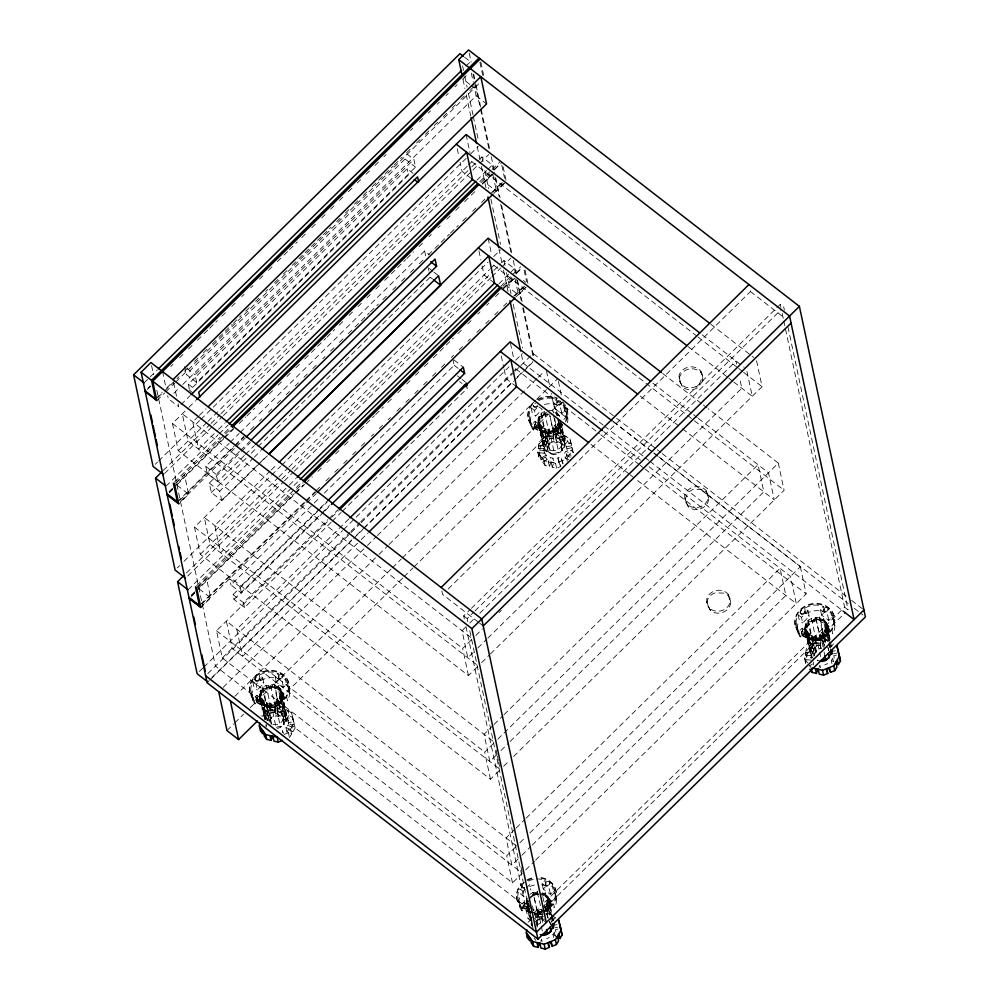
<?xml version="1.0" encoding="UTF-8"?>
<svg xmlns="http://www.w3.org/2000/svg" width="999" height="999" viewBox="0 0 999 999"><rect width="100%" height="100%" fill="white"/><g stroke="black" fill="none" stroke-linecap="round" stroke-linejoin="round"><path stroke-width="0.75" stroke-dasharray="5 3.75" d="M266.646 724.475L266.209 727.11L265.584 724.138M543.606 448.726L538.399 448.339L539.348 452.797L544.555 453.184L544.979 450.549L539.772 450.162L538.836 445.704L544.043 446.091L543.606 448.726L545.392 457.13L540.921 459.79L538.711 456.768L537.687 451.948L539.398 441.358L548.389 433.828L560.464 432.879L569.967 438.948L573.226 452.822M538.711 456.768L539.348 452.797M539.772 450.162L540.422 446.191L539.398 441.358M805.431 662.512L804.67 658.89L806.38 648.301L815.384 640.771L827.459 639.822L827.971 642.232M805.694 663.711L805.818 652.647L811.026 653.046L811.225 658.641M805.244 626.51L810.626 651.798L809.889 651.985L804.794 628.034L805.531 627.847L811.975 657.492L806.755 657.105L807.404 653.134L806.38 648.301M264.248 717.507L259.465 695.004L260.202 691.158L260.839 691.483L263.162 688.086L262.525 687.762L266.109 685.339L266.271 685.976L270.567 684.889L270.392 684.253L274.737 684.677L279.42 709.215L283.154 711.076L283.554 710.489L286.114 713.511L285.377 713.698L286.363 717.407L287.1 717.22L281.718 691.92M260.202 691.158L265.284 715.122L264.56 718.968L265.297 718.781L259.915 693.481M278.184 685.202L286.376 721.066L287.1 717.22M538.261 419.568L543.643 444.855L542.907 445.042L537.812 421.091L538.536 417.245L539.185 417.557L541.508 414.16L540.871 413.848L544.455 411.426M542.907 445.042L543.631 441.196L538.536 417.245M560.551 423.351L560.139 425.562L559.502 425.249L557.167 428.646L557.804 428.958L554.22 431.381L549.925 432.579L545.604 432.055L545.991 431.468L542.27 429.607L541.87 430.194L539.31 427.172L540.047 426.985M560.776 423.738L560.289 426.311L559.652 425.986L557.33 429.383L557.966 429.695L554.383 432.13L554.058 430.744L549.762 431.83L550.099 433.204L545.754 432.792L546.153 432.217L542.42 430.357L542.02 430.931L539.472 427.922L540.197 427.734L538.548 420.904L537.812 421.091M558.179 419.056L564.722 447.14L565.446 443.294L561.413 424.313M532.03 923.351L531.543 925.911L526.448 901.947L527.185 898.101M528.321 900.798L527.684 900.486L526.96 904.332L527.697 904.145M804.794 628.034L805.531 624.188L806.168 624.5L808.491 621.103L807.854 620.791L811.438 618.369L811.6 619.005L815.896 617.919L815.721 617.282L820.067 617.694L824.749 642.232L819.38 616.945M809.889 651.985L810.614 648.139L805.531 624.188M542.694 462.2L547.152 459.54L546.216 455.082L544.443 452.672L539.972 455.332L541.745 457.742L542.694 462.2L545.079 465.459L549.4 466.483L548.451 462.025L550.087 457.554L552.947 458.229L553.896 462.687L552.247 467.157L556.568 468.181L560.776 466.496L557.867 457.842L560.664 456.718L563.249 463.886M549.4 466.483L551.036 462.013L550.087 457.554M552.247 467.157L551.311 462.699L552.947 458.229M540.759 941.333L541.583 939.097L542.207 942.069M819.105 667.407L819.929 665.172L820.554 668.144M289.435 737.599L291.571 733.978L286.938 732.03L285.989 727.572L287.4 725.174L292.045 727.122L292.994 731.568L288.349 729.632L287.4 725.174M286.938 732.03L288.349 729.632M284.203 734.452L288.411 732.766L294.106 723.126L291.621 712.861L282.13 706.793L270.042 707.742L261.051 715.272M291.571 733.978L290.622 729.52L292.045 727.122M292.994 731.568L295.13 727.959L293.256 719.642L288.099 720.853L287.487 718.293L292.632 717.095M568.756 459.565L565.284 458.104L564.335 453.646L565.746 451.248L570.392 453.196L571.016 456.168M565.284 458.104L566.695 455.706L565.746 451.248M537.687 451.948L544.055 460.626L555.531 463.361L566.758 458.841L572.452 449.2M570.392 453.196L568.968 455.594L564.335 453.646M553.596 937.487L552.971 934.515L554.383 932.117L556.705 933.091M831.942 663.561L831.318 660.589L832.729 658.191L835.052 659.165M271.603 724L267.145 703.009L263.411 701.161L263.012 701.735L260.464 698.726L261.189 698.538L260.202 694.817L259.465 695.004M274.737 684.677L274.338 685.252L278.059 687.112L283.154 711.076M267.145 703.009L266.745 703.596L271.091 704.008L270.916 703.371L275.2 702.285L275.374 702.921L278.958 700.499L284.041 724.462L280.469 726.885L280.294 726.248L276.011 727.334L276.174 727.971L270.804 702.672M278.059 687.112L278.459 686.538L281.019 689.547L286.114 713.511M262.874 686.75L268.256 712.05L265.921 715.434L265.284 715.122M284.041 724.462L278.321 700.187L280.644 696.79L281.281 697.102L282.005 693.256L281.281 693.443L286.363 717.407M283.404 724.138L285.739 720.754M549.15 428.758L554.52 454.046L550.187 453.633L545.491 429.095L541.758 427.235L541.358 427.809L538.811 424.8L539.535 424.612L544.979 450.549M557.654 415.397L556.918 415.572L556.406 413.199L552.684 411.338L553.084 410.751L548.738 410.339M545.491 429.095L545.092 429.67L549.438 430.094L549.263 429.458L553.546 428.371L553.721 429.008L557.305 426.585L562.387 450.537L558.816 452.959L558.641 452.322L554.358 453.409L554.52 454.046M556.406 413.199L556.805 412.612L559.365 415.634L559.865 418.007M541.221 412.824L546.603 438.124L544.268 441.521L543.631 441.196M562.387 450.537L556.655 426.261L558.99 422.864L564.722 447.14M538.773 424.737L543.906 448.763L546.453 451.773L541.758 427.235M565.446 443.294L564.71 443.481L563.723 439.772L564.46 439.585L561.9 436.575L561.5 437.15L557.767 435.289L554.445 417.195M561.75 450.224L564.085 446.828M541.982 895.316L542.22 893.993L541.82 894.58L545.554 896.44L545.953 895.853L548.501 898.875L547.777 899.05L548.926 903.508L549.65 903.321L548.926 907.167L548.289 906.855L545.966 910.251L546.603 910.564L543.019 912.986M549.525 915.096L545.442 893.481L548.001 896.49L551.848 914.609M534.79 915.509L534.79 913.074M547.602 917.944L545.304 907.129L547.627 903.733L548.264 904.045L548.988 900.199L548.264 900.386L551.173 914.122M815.983 652.547L812.474 636.038L808.74 634.178L808.341 634.752L805.793 631.743L806.518 631.555M820.067 617.694L819.667 618.281L823.388 620.142L827.871 641.171M812.474 636.038L812.075 636.613L816.42 637.037L816.245 636.4L820.529 635.314L820.703 635.951L824.287 633.528L826.273 642.881M823.388 620.142L823.788 619.555L826.348 622.577L830.194 640.696M808.203 619.767L813.586 645.067L811.25 648.463L810.614 648.139M825.636 642.569L823.651 633.204L825.973 629.807L826.61 630.132L827.334 626.286L826.61 626.473L829.52 640.209M817.569 659.989L817.17 660.576L821.503 660.988M702.734 381.106L697.402 387.887A12.013 10.44 -12 0 1 682.916 387.337L679.158 380.207L679.058 375.524A12.013 10.44 -12 0 1 691.882 366.845A12.013 10.44 -12 0 1 702.634 376.423L702.734 381.106A12.013 10.44 -12 0 0 692.295 368.781A12.013 10.44 -12 0 0 679.158 380.207L682.916 387.337M289.086 715.421L285.839 719.218L283.466 717.707L282.517 713.249L285.776 709.452L288.137 710.963L289.086 715.421L292.657 717.694L293.581 721.553L288.436 722.752L289.048 725.311L294.205 724.1L295.13 727.959M285.839 719.218L284.89 714.76L288.137 710.963M283.466 717.707L286.713 713.91L285.776 709.452M562.162 445.616L560.864 439.323L564.123 435.527L566.483 437.038L567.432 441.496L571.003 443.781M567.432 441.496L564.185 445.292L563.236 440.834L566.483 437.038M564.123 435.527L565.059 439.985L561.813 443.781L564.185 445.292M551.873 921.702L555.119 917.906L552.759 916.395M831.031 646.828L833.466 643.98M262.7 677.709L263.873 683.279L257.355 689.947L256.169 684.377L262.7 677.709L259.353 675.224A18.894 16.409 -12 0 1 278.109 673.438L279.295 679.02L276.273 682.105L283.491 687.462L286.513 684.377L285.327 678.808L282.305 681.892L283.491 687.462M538.873 406.88L542.22 409.365L535.701 416.034L534.515 410.452L537.774 407.13M256.805 695.229L257.992 700.799L254.97 703.895L253.783 698.313L256.805 695.229L264.023 700.586L265.21 706.156L262.175 709.253L261.001 703.683L264.023 700.586M276.273 682.105L275.087 676.535L278.109 673.438M535.152 421.303L536.338 426.885L533.304 429.97L532.13 424.4L535.152 421.303L542.37 426.673L543.556 432.242L540.521 435.327L539.348 429.757L542.37 426.673M554.62 408.191L553.434 402.609L556.455 399.525L557.642 405.094L554.62 408.191L561.838 413.549L564.86 410.452L563.673 404.882L560.651 407.979L561.838 413.549M262.175 709.253A18.894 16.409 -12 0 0 280.944 707.467L277.597 704.982L276.411 699.412L282.942 692.744L286.288 695.229L287.462 700.799L284.116 698.313L282.942 692.744M277.597 704.982L284.116 698.313M540.521 435.327A18.894 16.409 -12 0 0 559.29 433.554L555.943 431.068L554.757 425.487L558.016 422.165M555.943 431.068L562.462 424.4M523.151 891.32L519.805 888.835L520.991 894.405L524.338 896.89L523.151 891.32L525.337 889.098M526.423 887.986L529.682 884.652L530.856 890.221M808.029 610.739L809.202 616.308L802.684 622.976L801.498 617.394L808.029 610.739L804.682 608.254A18.894 16.409 -12 0 1 823.438 606.468L824.625 612.037L821.603 615.134L828.82 620.491L831.842 617.394L830.656 611.825L827.634 614.922L828.82 620.491M523.788 902.172L524.975 907.741L521.953 910.838L520.766 905.269L523.788 902.172L531.006 907.529M543.256 889.048L542.07 883.478L545.092 880.394L546.278 885.963L543.256 889.048L550.474 894.405L553.496 891.32L552.31 885.751L549.288 888.835L550.474 894.405M802.135 628.259L803.321 633.828L800.299 636.912L799.113 631.343L802.135 628.259L809.352 633.616L810.539 639.185L807.504 642.27L806.33 636.7L809.352 633.616M821.603 615.134L820.416 609.552L823.438 606.468M532.592 917.207A18.894 16.409 -12 0 1 529.17 916.195L532.192 913.111L524.975 907.741M549.925 899.687L551.098 905.256L554.445 907.741L553.271 902.172L549.925 899.687L543.394 906.355L546.74 908.84L547.927 914.41L544.58 911.925M545.666 910.813L551.098 905.256M807.504 642.27A18.894 16.409 -12 0 0 826.273 640.496L822.926 638.011L821.74 632.429L828.271 625.774L831.618 628.259L832.791 633.828L829.445 631.343L828.271 625.774M822.926 638.011L829.445 631.343M144.043 382.929L157.367 369.817M465.971 66.109L470.417 61.738L464.61 57.243M147.84 388.149L150.062 385.951M147.415 389.473L150.774 386.151M170.767 366.496L172.977 364.31M179.645 357.754L182.967 354.47M188.524 349.013L192.957 344.643M197.402 340.272L202.947 334.815M204.058 333.716L208.504 329.345M209.615 328.259L217.382 320.617M221.828 316.246L226.261 311.875M231.818 306.406L235.14 303.134M241.808 296.578L244.031 294.393M250.687 287.837L252.909 285.652M259.565 279.096L262.899 275.824M268.444 270.367L272.889 265.996M277.322 261.626L282.879 256.156M283.991 255.07L288.424 250.699M289.535 249.6L297.302 241.958M301.748 237.587L307.292 232.13M311.738 227.76L316.183 223.389M321.728 217.919L325.062 214.648M330.607 209.191L333.941 205.906M339.485 200.449L342.819 197.165M348.364 191.708L352.809 187.337M357.255 182.967L360.577 179.695M366.133 174.226L369.455 170.954M375.012 165.484L378.346 162.213M383.891 156.756L386.113 154.57M410.527 130.532L412.749 128.347M419.418 121.791L422.739 118.519M428.296 113.049L430.519 110.864M437.175 104.321L439.398 102.135M446.053 95.579L448.276 93.394M454.932 86.838L457.155 84.653M466.146 75.799L462.874 79.021L469.842 84.428M155.519 398.963L162.175 392.42M166.621 388.049L172.165 382.58M157.892 397.527L163.449 392.07M164.56 390.971L178.983 376.773M184.54 371.316L187.874 368.032M194.53 361.476L197.864 358.204M203.409 352.747L207.854 348.376M212.287 344.006L217.844 338.536M218.956 337.45L232.268 324.338M233.379 323.251L241.146 315.597M245.592 311.226L250.037 306.855M255.582 301.398L258.916 298.127M265.572 291.571L267.794 289.385M274.45 282.829L277.784 279.545M283.329 274.088L287.774 269.718M292.207 265.347L297.764 259.89M298.876 258.791L322.19 235.851M323.289 234.765L331.069 227.11M336.613 221.653L339.947 218.381M345.492 212.912L348.826 209.64M354.383 204.171L357.704 200.899M363.261 195.442L367.694 191.071M372.14 186.701L377.684 181.231M378.796 180.145L393.231 165.946M394.343 164.847L402.11 157.205M406.543 152.835L410.989 148.464M416.546 143.007L419.867 139.723M425.424 134.266L428.746 130.981M434.303 125.524L437.624 122.24M443.181 116.783L447.627 112.412M452.06 108.042L455.394 104.77M460.939 99.301L464.273 96.029M469.817 90.559L473.151 87.288M156.843 400.611L164.61 392.969M165.722 391.87L174.6 383.141M175.712 382.043L479.932 82.655M406.905 153.971L413.873 159.365L415.522 167.133L196.666 382.505L186.214 374.4L405.07 159.028L404.52 156.443M173.863 393.244L178.309 388.873M182.755 384.49L476.136 95.792L473.563 83.716M196.666 382.505L195.017 374.737L413.873 159.365M189.348 389.135L188.287 384.165L407.142 168.781L412.949 173.289M180.981 404.62L189.872 395.879M468.444 675.599L462.662 648.426L472.49 638.761L182.293 413.823L188.062 440.996L478.259 665.933L468.444 675.599L178.234 450.661L172.465 423.489L187.837 408.366M188.936 407.267L195.592 400.724M198.277 416.458L192.732 421.915L198.514 449.088L217.37 430.532M199.388 415.372L206.044 408.816M155.282 464.26L157.505 462.075M158.616 460.976L199.688 420.554M200.799 419.468L466.121 158.366M470.566 153.996L478.334 146.353M178.234 450.661L206.918 422.44M208.029 421.341L467.495 165.996M468.593 164.922L471.865 161.701L471.228 158.679M163.312 470.442L209.94 424.55M211.051 423.464L219.93 414.722M221.041 413.623L470.816 167.82M471.928 166.733L478.583 160.177M479.695 159.091L481.918 156.905L492.37 164.997L493.331 169.518M164.623 473.451L212.375 426.461M213.486 425.362L222.365 416.62M223.476 415.534L478.771 164.298M479.882 163.199L488.773 154.445M218.481 429.445L225.125 422.889M165.996 486.188L218.169 434.84M219.28 433.741L228.159 425M476.823 180.295L486.813 170.454M487.924 169.368L492.37 164.997M174.525 482.08L220.042 437.287M224.475 432.917L230.032 427.46M479.795 181.668L499.775 162M175.687 482.979L231.194 428.359M480.956 182.567L489.835 173.826M494.268 169.455L499.825 163.998M175.749 483.391L184.478 474.787L188.611 494.205L180.969 501.723M494.48 169.718L502.122 162.2M169.143 491.57L172.465 488.299M173.576 487.2L233.529 428.209M482.192 183.491L492.182 173.664M169.318 492.295L172.64 489.023M177.085 484.652L223.701 438.773M224.812 437.674L233.704 428.933M239.248 423.476L245.904 416.92M247.015 415.834L254.795 408.179M259.228 403.808L263.674 399.45M269.218 393.981L272.552 390.709M278.097 385.239L281.431 381.968M286.975 376.498L290.309 373.226M295.866 367.769L300.299 363.399M304.745 359.028L310.289 353.559M311.401 352.472L325.836 338.274M326.948 337.175L334.715 329.533M339.148 325.162L343.594 320.791M349.138 315.334L352.472 312.05M358.029 306.593L361.351 303.309M366.908 297.852L370.229 294.568M375.786 289.111L380.219 284.74M384.665 280.369L390.209 274.912M391.321 273.813L405.756 259.615M406.868 258.529L413.524 251.973M419.081 246.503L422.402 243.232M429.071 236.676L431.293 234.49M437.949 227.934L440.172 225.749M446.828 219.193L450.162 215.921M455.706 210.464L460.152 206.094M464.585 201.723L470.142 196.254M471.253 195.167L475.686 190.797M482.355 184.241L492.345 174.413M169.355 492.719L172.64 489.498M494.642 172.615L484.815 182.28L496.428 191.284L506.256 181.606L502.997 166.296M244.405 455.419L217.745 481.655L207.293 473.551L205.757 466.333L229.083 443.381M230.195 442.282L239.086 433.541M240.197 432.442L424.612 250.961L429.258 254.558M177.385 501.835L233.991 446.116M235.102 445.03L243.981 436.288M250.649 429.732L253.971 426.461M259.528 420.991L261.75 418.806M268.406 412.262L271.74 408.978M277.285 403.521L280.619 400.237M286.164 394.78L289.498 391.508M295.055 386.039L298.376 382.767M303.933 377.297L307.255 374.026M312.812 368.556L316.134 365.284M322.802 358.728L325.025 356.543M330.569 351.086L333.903 347.802M339.448 342.345L343.893 337.974M348.326 333.604L353.883 328.147M354.995 327.048L369.418 312.849M370.529 311.75L378.309 304.108M382.742 299.737L387.187 295.367M392.732 289.91L396.066 286.626M401.61 281.169L404.945 277.897M410.489 272.427L413.823 269.156M419.38 263.686L423.813 259.315M428.259 254.957L433.803 249.488M434.915 248.401L449.35 234.191M450.462 233.104L458.229 225.462M462.662 221.091L467.107 216.721M472.652 211.251L475.986 207.979M481.543 202.51L484.865 199.238M491.533 192.682L501.523 182.854M179.758 500.399L234.153 446.865M235.065 446.228L244.143 437.038M492.794 192.332L502.784 182.505M180.919 501.298L235.314 447.764M236.426 446.678L245.304 437.937M493.956 193.244L503.946 183.404M217.745 481.655L216.209 474.438L239.535 451.473M240.647 450.374L249.538 441.633M267.32 455.819L221.778 500.649L211.326 492.544L209.315 483.054L240.422 452.435M241.533 451.348L250.412 442.594M245.517 454.32L254.395 445.579M211.326 492.544L246.878 457.567M251.323 453.184L256.88 447.727M257.992 446.628L430.182 277.173L429.033 271.74M221.778 500.649L219.755 491.146L253.084 458.354M254.196 457.255L260.864 450.699M499.2 770.654L490.472 779.245L200.262 554.308L194.493 527.135L259.777 462.887M260.889 461.788L266.433 456.331M270.23 470.979L214.76 525.561L220.542 552.734L288.199 486.151M271.328 469.892L276.885 464.435M177.322 567.894L179.533 565.709M183.978 561.338L270.567 476.136M271.678 475.037L280.557 466.296M281.668 465.209L488.149 262.013M493.706 256.543L500.362 249.987M200.262 554.308L277.759 478.046M278.858 476.96L287.737 468.219M288.848 467.132L489.535 269.643M490.621 268.569L493.893 265.347L493.256 262.325M186.451 572.989L280.819 480.132M281.918 479.033L290.809 470.292M291.92 469.205L492.844 271.466M493.956 270.379L500.611 263.823M501.723 262.725L503.946 260.539L514.398 268.644L515.359 273.164M187.762 575.998L283.266 482.017M284.378 480.919L293.256 472.177M294.368 471.091L490.796 277.784M491.908 276.698L500.799 267.932M501.91 266.845L510.801 258.092M289.31 485.052L295.966 478.509M188.024 589.822L299.026 480.581M498.851 283.928L514.398 268.644M196.553 585.726L302.01 481.943M500.711 286.401L520.691 266.745M197.715 586.625L292.07 493.768M296.516 489.398L303.172 482.842M502.984 286.214L511.863 277.472M516.308 273.102L521.853 267.645M196.691 588.099L206.518 578.433L210.639 597.839L201.91 606.443M516.52 273.364L521.977 267.994M191.171 595.217L194.493 591.932M198.938 587.562L294.405 493.618M295.517 492.519L303.284 484.877M503.109 288.224L514.21 277.31M191.346 595.941L194.68 592.669M195.779 591.57L294.58 494.343M295.692 493.256L304.57 484.515M305.682 483.429L312.337 476.873M317.894 471.403L321.216 468.131M326.773 462.662L330.107 459.39M335.652 453.933L338.986 450.649M344.53 445.192L348.976 440.821M353.409 436.451L358.966 430.994M360.077 429.895L374.5 415.696M375.612 414.597L383.379 406.955M387.824 402.585L392.27 398.214M397.814 392.757L401.148 389.473M406.693 384.016L410.027 380.731M415.572 375.274L418.906 372.003M424.45 366.533L428.896 362.162M433.341 357.792L438.886 352.335M439.997 351.236L453.321 338.137M457.754 333.766L462.2 329.395M467.744 323.926L471.078 320.654M477.734 314.098L479.957 311.913M486.613 305.357L488.836 303.172M495.504 296.628L498.826 293.344M503.271 288.973L514.373 278.047M191.396 596.366L194.668 593.144M514.485 278.409L506.843 285.926L518.456 294.917L526.098 287.4M200.524 604.383L304.87 501.698M305.981 500.611L314.86 491.87M315.971 490.771L320.404 486.401M325.961 480.944L329.295 477.659M334.84 472.202L338.174 468.931M343.718 463.461L347.053 460.189M352.597 454.72L355.931 451.448M361.476 445.991L364.81 442.707M371.466 436.151L373.688 433.966M379.245 428.509L382.567 425.224M388.124 419.767L390.347 417.582M397.003 411.026L400.337 407.754M405.881 402.285L409.215 399.013M414.76 393.556L418.094 390.272M423.638 384.815L426.973 381.531M432.53 376.074L435.851 372.789M441.408 367.332L444.73 364.061M451.398 357.505L453.621 355.319M459.165 349.85L462.5 346.578M468.044 341.121L470.267 338.936M476.923 332.38L480.257 329.096M485.801 323.639L489.135 320.354M494.692 314.897L498.014 311.626M503.571 306.156L506.893 302.884M513.561 296.328L523.551 286.501M201.786 604.033L305.032 502.447M306.131 501.348L316.121 491.52M514.822 295.979L524.812 286.151M200.737 607.117L316.283 493.543M515.984 296.878L525.973 287.05M323.601 512.175L241.421 593.056L230.969 584.952L313.149 504.083M314.26 502.984L319.817 497.527M324.263 493.156L454.195 365.284L452.884 359.116M241.421 593.056L240.11 586.888L318.956 509.29M320.067 508.191L326.735 501.635M331.131 522.315L244.505 607.567L234.053 599.462L233.029 594.63L317.432 511.563M318.544 510.477L327.422 501.735M234.053 599.462L320.679 514.223M321.79 513.124L329.558 505.469M324.712 511.088L330.269 505.619M244.505 607.567L243.469 602.722L327.872 519.667M328.983 518.568L337.874 509.827M516.545 846.041L226.348 621.103L232.118 648.276L522.315 873.213L512.499 882.879L222.302 657.941L216.521 630.769L330.619 518.493M331.718 517.407L338.374 510.851M332.242 521.228L341.121 512.475M342.232 511.388L467.719 387.887M348.826 518.956L236.788 629.208L242.57 656.38L360.152 540.671M199.35 671.54L202.672 668.256M203.784 667.17L342.557 530.606M343.668 529.52L509.065 366.745M515.734 360.189L522.39 353.634M222.302 657.941L349.7 532.567M350.811 531.48L359.677 522.739M360.789 521.653L511.563 373.289M512.649 372.215L515.921 368.981L515.284 365.971M207.804 673.613L349.937 533.753M351.049 532.654L359.927 523.913M361.039 522.827L514.223 372.078M515.334 370.979L519.767 366.608M520.879 365.522L533.091 353.496L615.496 417.37M212.013 677.447L351.848 539.847M356.268 535.501L362.887 528.971M363.998 527.884L512.824 381.431M517.27 377.048L521.715 372.677M526.161 368.294L532.842 361.725M207.105 682.742L209.328 680.556M210.439 679.47L352.522 539.647M353.634 538.548L362.525 529.807M363.624 528.721L513.486 381.243M514.597 380.157L522.365 372.502M523.476 371.416L532.355 362.674M361.251 539.572L367.907 533.029M223.164 687.374L366.358 546.453M367.47 545.367L376.348 536.625M377.46 535.526L537.3 378.221M538.411 377.135L543.968 371.665M234.765 696.378L377.959 555.456M379.071 554.358L387.949 545.616M389.061 544.53L535.589 400.337M536.7 399.238L557.792 378.484M226.973 730.556L233.629 724.013M234.74 722.914L243.619 714.173M250.287 707.617L391.258 568.881M392.37 567.794L401.248 559.053M402.36 557.966L547.777 414.86M552.21 410.489L554.433 408.304L551.261 393.369M261.888 716.62L402.872 577.884M403.971 576.785L412.862 568.056M413.961 566.957L559.378 423.851M563.823 419.48L566.046 417.295L562.874 402.372M448.164 588.998L750.436 291.546L749.837 288.748M464.348 618.943L463.698 615.908L470.317 609.402M471.416 608.316L775.811 308.766M776.922 307.667L780.256 304.383L783.74 307.08L784.39 310.127M467.832 621.64L467.182 618.606L473.851 612.05M474.962 610.951L781.518 309.265M465.372 627.384L462.038 630.656L467.819 657.829L476.685 649.1M469.805 623.026L475.349 617.569M479.782 613.199L736.013 361.039L736.663 364.061M475.811 635.489L482.467 628.933M499.113 612.562L501.323 610.377M477.797 648.014L486.675 639.273M487.774 638.186L741.795 388.211L739.547 377.647M481.593 662.662L489.348 655.019M490.459 653.92L762.062 386.638L756.293 359.465M492.944 725.574L484.065 734.302L489.847 761.475L496.503 754.932M494.055 724.475L502.922 715.746M504.033 714.66L758.054 464.685L763.823 491.858L509.815 741.832M490.472 779.245L484.69 752.072L494.517 742.407L204.32 517.47L210.09 544.63L500.287 769.58M497.839 739.123L778.321 463.111L708.229 408.778M500.936 750.561L508.703 742.919M503.621 766.295L509.165 760.838M513.598 756.48L784.09 490.284L778.321 463.111M514.972 829.207L506.093 837.949L511.875 865.122L520.754 856.38M516.083 828.121L524.95 819.392M526.061 818.293L780.082 568.319L785.851 595.491L531.843 845.466M512.499 882.879L506.718 855.706L515.459 847.115M519.867 842.769L525.424 837.312M529.857 832.941L800.349 566.758L658.94 457.142M521.853 855.294L530.731 846.565M525.649 869.942L534.527 861.213M535.626 860.114L806.131 593.93L800.349 566.758M531.543 921.378L528.059 918.68L530.282 916.495M534.727 912.124L540.284 906.655M544.717 902.284L844.617 607.155L785.102 327.21M535.988 917.007L543.756 909.352M544.867 908.266L845.878 612.05M542.857 438.898L545.092 437.025L548.601 440.284L549.55 444.742L547.315 446.615L543.806 443.356L542.857 438.898L546.366 442.157L547.315 446.615M540.422 446.191L543.806 443.356M549.55 444.742L546.041 441.483L549.425 438.661L556.181 438.211L557.13 442.669L554.12 442.907L553.009 433.841L556.018 433.603L557.13 442.669M546.366 442.157L548.601 440.284M264.51 712.824L266.745 710.951L270.254 714.21L271.204 718.668L268.968 720.541L265.459 717.282L264.51 712.824L268.019 716.083L268.968 720.541M271.204 718.668L267.695 715.409L271.079 712.574L277.834 712.137L278.783 716.583L275.774 716.82L274.663 707.754L277.672 707.529L278.783 716.583M268.019 716.083L270.254 714.21M809.839 645.841L812.075 643.968L815.584 647.227L816.533 651.685L814.297 653.558L810.788 650.299L809.839 645.841L813.348 649.113L814.297 653.558M807.404 653.134L810.788 650.299M816.533 651.685L813.024 648.426L816.408 645.604L823.164 645.154L823.001 640.546L819.992 640.784L821.103 649.85L819.992 640.784M813.348 649.113L815.584 647.227M528.034 922.227L531.406 919.392M534.677 922.352L538.061 919.517L544.817 919.08M545.117 414.548L541.533 416.97L542.17 417.282L539.847 420.679L539.21 420.367L538.486 424.2L539.21 424.026M540.871 413.848L545.966 437.812L549.55 435.377L549.712 436.014L553.995 434.927L549.962 415.946M275.874 705.306L279.458 702.871L278.821 702.559L281.156 699.163L281.793 699.487L282.517 695.641L281.78 695.828M262.525 687.762L267.62 711.725L271.204 709.302L271.366 709.939L275.649 708.853L270.392 684.253M821.203 638.324L824.787 635.901L824.15 635.589L826.485 632.192L827.122 632.504L827.846 628.658L827.11 628.846L825.611 622.752L826.348 622.577M807.854 620.791L812.949 644.755L816.533 642.332L816.695 642.956L820.978 641.87L815.896 617.919M529.994 894.38L533.091 892.282L538.349 916.882L542.644 915.796L538.436 896.178M530.494 896.765L533.591 894.667L533.928 896.041L538.211 894.954L537.375 891.195M530.169 897.826L533.753 895.404M545.354 907.829L545.941 907.442L548.239 918.256M545.866 910.214L548.139 906.105L548.776 906.43L549.5 902.584L548.763 902.771M534.602 918.668L538.186 916.245L533.091 892.282M541.745 457.742L546.216 455.082M809.028 666.071L812.374 664.073M560.776 466.496L558.816 462.3L562.624 460.914M824.849 664.785L827.647 663.661M546.503 938.71L549.3 937.586M545.129 414.435L547.989 413.711M549.575 414.098L545.292 415.172L544.954 413.798L541.383 416.221L542.02 416.546L539.685 419.93L539.048 419.617L538.324 423.464L539.06 423.276M559.365 415.634L558.628 415.809L558.341 414.473M543.906 448.763L544.63 448.576L543.643 444.855M271.066 687.275L266.783 688.361L266.608 687.724L263.037 690.147L263.674 690.459L261.338 693.855L260.702 693.543L259.977 697.389L260.714 697.202L261.863 701.66L261.126 701.835L263.674 704.857L264.073 704.27L267.807 706.131L267.407 706.718L271.753 707.13L271.578 706.493L275.861 705.406M281.019 689.547L280.282 689.735L281.281 693.443M260.864 697.939L260.14 698.126L260.864 694.28L261.501 694.605L263.823 691.208L263.187 690.883L266.77 688.461L266.945 689.098L271.228 688.011L270.904 686.638L275.237 687.05L274.837 687.637L278.571 689.485L278.971 688.91L281.518 691.92L280.794 692.107L281.943 696.565L282.667 696.378L281.943 700.224L281.306 699.912L278.983 703.308L279.62 703.621L276.036 706.043L275.712 704.67L271.428 705.756L271.591 706.393L267.257 705.968L267.645 705.394L263.923 703.533L263.524 704.108L260.964 701.098L261.701 700.911M280.944 692.856L281.681 692.669L279.121 689.66L278.733 690.234L275 688.373L275.399 687.799L271.054 687.374M816.395 620.292L812.112 621.378L808.516 623.913L809.153 624.225L806.83 627.622L806.193 627.31L805.469 631.156L806.193 630.968M826.123 625.137L826.847 624.949L824.3 621.94L823.9 622.514L820.167 620.654L820.566 620.079L816.233 619.655L816.558 621.041L812.274 622.127L811.937 620.741L808.366 623.164L809.003 623.488L806.668 626.885L806.031 626.56L805.306 630.406L806.043 630.219L807.192 634.677L806.455 634.865L809.003 637.874L809.402 637.3L813.136 639.16L812.736 639.735L817.082 640.159L816.757 638.773L821.041 637.687L821.365 639.073L824.949 636.638L824.312 636.326L826.635 632.929L827.272 633.254L827.996 629.407L827.272 629.595L826.273 625.874L827.01 625.686L824.45 622.677L824.063 623.251L820.329 621.403L820.728 620.816L816.383 620.404M807.03 633.94L806.293 634.115L808.853 637.137L809.252 636.55L812.986 638.411L812.587 638.998L816.92 639.41M816.907 639.522L821.19 638.436M830.506 642.145L831.443 646.528L830.706 646.715L829.782 642.332M805.756 631.68L810.888 655.706L811.613 655.519L810.626 651.798M533.254 892.919L537.549 891.832M533.766 895.304L538.049 894.217M526.448 901.947L527.185 901.76L528.683 907.854L527.947 908.041L529.42 909.777M548.001 896.49L547.265 896.677L548.264 900.386M547.927 899.799L548.663 899.612L546.103 896.602L545.716 897.177L543.219 895.941M528.171 905.481L527.447 905.668L529.657 908.266M542.182 909.227L537.899 910.314L538.074 910.951L535.177 910.676M540.422 912.187L538.411 912.699L538.736 914.073L534.39 913.66M538.561 913.436L541.421 912.711M552.16 916.071L553.096 920.454L552.36 920.641L551.436 916.258M573.164 452.747L572.552 450.174L567.395 451.386L565.834 444.38L570.978 443.169M571.603 445.729L566.445 446.928L565.834 444.38M571.928 447.627L566.783 448.838L567.395 451.386M832.816 651.323L835.389 650.724M833.428 653.87L837.299 652.971M836.338 655.182L833.765 655.781L834.377 658.329L833.753 655.356M554.47 925.249L557.042 924.637M555.082 927.796L557.667 927.197M557.991 929.095L555.419 929.694L556.031 932.254L555.407 929.282M541.096 913.561L537.974 914.023A12.088 10.502 -12 0 1 534.865 913.76M556.955 438.062L561.5 437.699L565.059 439.985M823.001 640.546L824.287 644.979M278.621 711.975L283.154 711.625L286.713 713.91M543.069 914.21L537.037 914.684L538.061 919.517M544.58 914.097L549.113 913.735M805.381 655.282L810.601 655.669M806.33 659.74L811.538 660.127M549.8 415.309L553.833 434.303L558.166 434.715M815.721 617.282L820.816 641.246L825.149 641.658M279.82 708.641L275.487 708.216L275.649 708.853M534.24 912.911L538.573 913.336M551.036 462.013L553.896 462.687M548.451 462.025L551.311 462.699M566.695 455.706L570.179 457.167M831.318 660.589L833.641 661.563M285.989 727.572L290.622 729.52M552.971 934.515L555.294 935.489M556.655 426.261L557.305 426.585M545.966 437.812L546.603 438.124M546.853 451.198L550.586 453.047M823.651 633.204L824.287 633.528M812.949 644.755L813.586 645.067M278.321 700.187L278.958 700.499M267.62 711.725L268.256 712.05M542.557 892.819L545.042 894.055M545.304 907.129L545.941 907.442M528.483 901.548L527.847 901.223L527.122 905.069L527.847 904.882L528.846 908.603L528.109 908.778L529.807 910.788M530.394 908.103L534.128 909.952L533.728 910.539L533.441 909.202M560.864 439.323L563.236 440.834M829.669 645.404L832.042 646.927M282.517 713.249L284.89 714.76M551.485 915.259L556.231 918.293M553.434 402.609L560.651 407.979M820.416 609.552L827.634 614.922M532.13 424.4A18.894 16.409 -12 0 1 531.168 407.967L534.515 410.452M554.757 425.487L558.104 427.972L559.29 433.554M804.682 608.254L805.856 613.823L809.202 616.308M531.168 407.967L532.355 413.549L535.701 416.034M799.113 631.343A18.894 16.409 -12 0 1 798.151 614.909L801.498 617.394M821.74 632.429L825.087 634.914L826.273 640.496M798.151 614.909L799.337 620.491L802.684 622.976M536.338 426.885L543.556 432.242M803.321 633.828L810.539 639.185M275.087 676.535L282.305 681.892M542.07 883.478L549.288 888.835M259.353 675.224L260.527 680.794L263.873 683.279M253.783 698.313A18.894 16.409 -12 0 1 252.822 681.892L256.169 684.377M276.411 699.412L279.757 701.897L280.944 707.467M252.822 681.892L254.008 687.462L257.355 689.947M257.992 700.799L265.21 706.156M750.436 291.546L784.902 318.269M470.991 85.327L474.475 88.024M476.136 95.792L486.575 103.884M710.789 324.2L753.833 357.567M702.197 334.827L744.143 367.332M471.865 161.701L696.89 336.126M698.126 337.075L737.474 367.582M738.698 368.531L742.394 371.391M743.618 372.34L762.062 386.638M471.328 178.571L462.038 171.366L460.114 162.313M688.299 346.74L727.647 377.247M728.883 378.196L732.567 381.056M733.79 382.018L752.247 396.303L746.465 369.131M405.07 159.028L415.522 167.133M662.737 373.514L702.085 404.021M703.308 404.97L707.005 407.829M523.401 280.519L525.724 282.317M652.909 383.179L692.257 413.686M693.481 414.635L697.177 417.495M698.401 418.456L768.493 472.777L774.275 499.95L680.819 427.51M493.893 265.347L784.09 490.284M494.517 283.104L484.065 275.012L482.142 265.959M640.234 396.054L679.582 426.561M429.333 268.569L432.804 271.278M433.966 272.178L438.611 275.774M616.72 418.319L656.081 448.826M657.305 449.787L661.001 452.647M662.225 453.596L846.702 596.59M851.623 600.399L863.923 609.927M430.182 277.173L432.505 278.971M613.286 421.503L652.647 451.998M653.87 452.959L657.567 455.819M658.791 456.768L848.188 603.571M854.332 608.341L862.949 615.009M613.436 421.878L652.784 452.372M654.02 453.334L657.704 456.193M844.617 607.155L848.089 609.865L787.624 325.337M603.209 425.137L523.264 363.174L521.328 354.021M604.432 426.086L643.793 456.593M645.017 457.542L648.713 460.402M649.937 461.351L841.795 610.064M603.621 431.543L640.509 460.139M649.113 466.808L790.521 576.423L796.303 603.596L635.214 478.733M515.921 368.981L599.537 433.803M600.774 434.752L638.885 464.298M640.122 465.247L643.806 468.106M645.042 469.068L806.131 593.93M554.433 408.304L566.046 417.295M516.545 386.75L506.106 378.658L504.17 369.593M590.946 444.418L629.07 473.963M630.294 474.925L633.99 477.784M454.046 360.015L463.324 367.207M454.195 365.284L458.841 368.881M457.405 375.849L460.889 378.559M462.05 379.458L465.534 382.155M459.602 381.593L461.925 383.391M186.888 368.444L195.017 374.737M188.287 384.165L194.093 388.661M193.094 393.069L189.61 390.372L408.466 175L407.142 168.781M478.321 622.14L442.607 594.467L441.72 590.272M479.545 623.101L483.241 625.961M463.698 615.908L467.182 618.606M172.465 423.489L462.662 648.426M205.757 466.333L216.209 474.438M209.315 483.054L219.755 491.146M176.998 485.202L188.611 494.205M194.493 527.135L484.69 752.072M240.11 586.888L229.658 578.783L230.969 584.952M233.029 594.63L243.469 602.722M199.026 588.848L210.639 597.839M216.521 630.769L506.718 855.706M529.058 909.177L215.447 666.096L156.119 386.95M533.978 912.986L545.042 921.565M535.489 919.517L537.237 921.153L538.186 925.611M828.883 643.518L831.443 646.528M810.888 655.706L813.436 658.716M550.536 917.432L553.096 920.454M804.67 658.89L808.303 663.848M809.215 665.097L811.038 667.582M545.392 457.13L547.152 459.54M534.028 937.986L535.801 940.396M688.573 507.092L684.814 499.962L688.061 492.295L693.318 489.173L702.422 489.51A12.013 10.44 -12 0 1 706.468 504.682A12.013 10.44 -12 0 1 688.573 507.092L684.814 499.962L684.715 495.279A12.013 10.44 -12 0 1 694.43 486.838A12.013 10.44 -12 0 1 706.505 491.058L708.703 498.114M710.601 610.739L706.842 603.608A12.013 10.44 -12 0 1 715.346 592.807L724.45 593.156A12.013 10.44 -12 0 1 728.496 608.316A12.013 10.44 -12 0 1 710.601 610.739L706.842 603.608L706.743 598.925A12.013 10.44 -12 0 1 716.458 590.484A12.013 10.44 -12 0 1 728.546 594.705L730.731 601.76M562.912 463.973L560.664 456.718M283.616 733.428L282.317 730.644L282.942 733.616M700.848 371.303L702.634 376.423L699.4 384.091A12.013 10.44 -12 0 1 680.531 383.379L679.058 375.524M820.816 641.246L820.978 641.87M553.833 434.303L553.995 434.927M537.887 893.581L538.211 894.954M542.469 915.159L542.644 915.796M538.186 916.245L538.349 916.882M533.266 929.432L526.898 900.424M780.256 304.383L780.906 307.43M782.192 313.511L783.491 319.605M783.815 321.116L784.777 325.686M833.803 614.835L833.953 615.584M832.766 615.609L834.839 625.374M828.134 609.203A2.273 1.973 -12 0 1 824.874 611.251A2.273 1.973 -12 0 1 824.65 607.842A2.273 1.973 -12 0 1 828.134 609.203L828.296 609.952A2.273 1.973 -12 0 1 825.037 612A2.273 1.973 -12 0 1 824.812 608.591A2.273 1.973 -12 0 1 828.296 609.952M829.282 629.507L829.445 630.244M828.258 626.435L828.408 627.172M827.06 624.949L830.256 640.022M823.638 609.665L823.788 610.401M825.336 621.415L829.47 640.871M826.323 628.796L830.469 648.251M832.729 658.191L833.366 661.163M823.513 618.219L829.832 647.926M824.874 630.531L825.024 631.281M828.171 647.752L828.795 650.724M820.254 633.978L823.001 646.765M824.075 651.972L824.699 654.894M816.133 635.701L819.33 650.774M819.642 652.235L820.579 656.618M811.438 618.369L816.695 642.956M815.384 640.771L816.408 645.604M811.787 635.277L815.621 653.271M812.075 643.968L813.024 648.426M813.96 653.383L814.497 655.856M804.582 611.138L804.732 611.875M808.74 634.178L813.523 656.643M805.881 623.164L813.124 657.23M813.198 662.025L813.823 664.997M804.894 632.642L805.057 633.378M800.174 612.2L800.324 612.949M805.818 652.647L806.755 657.105M801.373 632.829L801.535 633.566M796.116 623.364L798.189 633.129M795.654 626.848L795.816 627.597M566.97 408.641L566.82 407.892A20.03 17.395 -12 0 1 565.284 421.291M565.784 408.666L567.857 418.431M558.429 381.468L561.6 396.403M569.967 438.948L572.552 450.174M561.313 403.009L561.151 402.26A2.273 1.973 -12 0 1 558.841 404.47A2.273 1.973 -12 0 1 556.668 402.372A2.273 1.973 -12 0 1 559.365 400.524M556.655 402.722L556.805 403.459M560.427 420.604L564.46 439.585M560.289 422.652L564.71 443.481M559.69 420.791L563.723 439.772M566.758 458.841L567.27 461.263M556.53 411.276L557.467 415.734M557.779 419.63L561.5 437.15M560.464 432.879L561.5 437.699M557.892 423.588L558.041 424.325M480.819 61.938L483.991 76.861M525.024 269.93L528.284 285.252M546.503 370.979L549.987 387.4M479.932 62.35L482.679 75.275M501.798 165.222L504.545 178.134M524.138 270.292L526.573 281.78M553.084 410.751L553.583 413.136M552.397 410.002L552.684 411.338M553.733 416.308L557.767 435.289M553.259 427.035L558.816 452.959M553.009 433.841L554.12 442.907M557.867 457.842L558.816 462.3M469.218 52.997L471.166 62.15M473.763 74.351L474.725 78.933M476.024 85.04L480.894 107.917M481.218 109.44L489.647 149.101M491.271 156.731L494.18 170.454M495.804 178.084L500.024 197.914M501.648 205.544L511.688 252.822M513.311 260.452L516.233 274.176M517.532 280.282L522.065 301.636M523.364 307.742L533.978 357.692M473.014 73.963L474.637 81.593M474.962 83.117L480.157 107.542M480.482 109.078L489.235 150.3M494.93 177.06L499.1 196.666M500.699 204.208L511.276 253.983M516.633 279.196L521.128 300.312M522.727 307.854L533.304 357.617M544.617 412.063L549.712 436.014M555.531 463.361L556.568 468.181M548.389 433.828L549.425 438.661M471.303 73.089L473.239 82.205M492.932 174.85L496.428 191.284M514.972 278.496L518.456 294.917M544.805 428.334L550.187 453.633M545.092 437.025L546.041 441.483M546.977 446.441L547.777 450.149M538.898 416.221L546.453 451.773M462.562 65.859L463.536 70.442M464.835 76.548L467.107 87.238M468.406 93.344L472.952 114.723M473.276 116.246L478.471 140.672M481.918 156.905L483.204 162.937M484.802 170.479L488.648 188.574M490.896 199.126L500.511 244.368M503.946 260.539L505.232 266.571M506.505 272.602L511.001 293.718M513.249 304.283L522.539 348.014M537.912 425.699L538.074 426.436M533.191 405.257L533.341 406.006M462.962 79.445L464.91 88.599M466.208 94.705L470.741 116.059M477.222 146.566L480.144 160.29M481.443 166.396L485.976 187.75M498.951 248.763L502.197 264.023M503.496 270.117L508.029 291.471M544.055 460.626L545.079 465.459M534.39 425.886L534.552 426.623M539.972 455.332L540.921 459.79M529.133 416.421L531.206 426.186M528.671 419.905L528.833 420.641M466.096 134.528L469.942 152.647M488.124 238.174L491.645 254.782M510.477 343.319L513.673 358.416M457.23 148.726L458.828 156.269M478.933 250.861L480.869 259.915M501.286 356.006L503.858 368.082M424.612 250.961L425.836 256.731M428.171 267.67L428.746 270.392M555.456 888.76L555.606 889.497M554.42 889.535L556.493 899.3M549.787 883.128A2.273 1.973 -12 0 1 546.528 885.176A2.273 1.973 -12 0 1 546.303 881.767A2.273 1.973 -12 0 1 549.787 883.128L549.949 883.865A2.273 1.973 -12 0 1 546.69 885.913A2.273 1.973 -12 0 1 546.465 882.504A2.273 1.973 -12 0 1 549.949 883.865M550.936 903.421L551.098 904.17M549.912 900.349L550.062 901.098M553.071 917.881L553.708 920.853M548.713 898.863L551.91 913.948M545.292 883.578L545.442 884.327M551.485 915.584L552.734 921.428M546.99 895.341L551.123 914.797M554.383 932.117L555.332 936.575M547.976 902.709L550.561 914.872M545.167 892.144L550.237 916.008M550.549 917.469L551.785 923.313M546.528 904.457L546.678 905.194M549.825 921.677L550.449 924.649M542.769 896.602L546.191 912.661M542.445 922.289L541.645 914.709L542.769 923.775M537.787 909.614L540.983 924.687M541.296 926.148L542.544 931.992M534.64 912.337L537.962 927.959M536.338 922.814L537.275 927.197M530.656 897.402L530.806 898.151M532.442 905.843L533.379 910.226M496.116 749.949L497.077 754.482M497.402 755.993L498.364 760.514M498.688 762.025L499.65 766.558M521.041 867.182L522.002 871.702M528.871 903.396L529.495 906.318M527.684 900.486L531.967 920.603M531.493 919.767L532.117 922.739M469.78 630.769L532.654 926.51M529.17 916.195L527.984 910.626A18.894 16.409 -12 0 0 531.418 911.637M526.548 906.555L526.71 907.304M521.828 886.125L521.99 886.862M465.971 626.548L528.059 918.68M523.026 906.742L523.189 907.492M517.769 897.289L519.842 907.055M517.307 900.773L517.47 901.51M288.474 681.817L288.624 682.554M287.437 682.592L289.51 692.357M291.621 712.861L293.581 721.553M282.804 676.186A2.273 1.973 -12 0 1 279.545 678.234A2.273 1.973 -12 0 1 279.32 674.824A2.273 1.973 -12 0 1 282.804 676.186L282.967 676.922A2.273 1.973 -12 0 1 279.708 678.97A2.273 1.973 -12 0 1 279.483 675.561A2.273 1.973 -12 0 1 282.967 676.922M283.953 696.478L284.116 697.227M282.929 693.406L283.079 694.155M287.487 718.293L289.048 725.311M278.309 676.635L278.459 677.384M280.007 688.398L285.377 713.698M280.994 695.766L286.376 721.066M288.411 732.766L289.173 736.388M282.13 706.793L283.154 711.625M279.545 697.514L279.695 698.251M283.029 715.821L283.816 719.542M274.051 683.915L279.42 709.215M274.912 700.948L280.469 726.885M274.663 707.754L275.774 716.82M266.109 685.339L271.366 709.939M270.042 707.742L271.079 712.574M266.458 702.26L271.216 724.625M266.745 710.951L267.695 715.409M259.253 678.109L259.403 678.845M263.411 701.161L267.557 720.654M260.552 690.147L267.158 721.228M261.189 698.538L265.672 719.567M260.427 698.651L264.922 719.705M259.565 699.612L259.728 700.361M254.845 679.183L254.995 679.919M256.044 699.799L256.206 700.549M184.565 366.645L186.214 374.4M250.786 690.346L252.859 700.112M250.324 693.83L250.487 694.567M173.626 382.654L176.835 397.752M178.122 403.796L178.759 406.805L168.307 398.713L167.67 395.691M162.537 371.541L166.071 388.149M151.573 365.597L153.521 374.75M728.546 594.705L730.007 602.559A12.013 10.44 -12 0 1 720.304 611.001A12.013 10.44 -12 0 1 708.216 606.78L706.743 598.925M706.505 491.058L707.979 498.913A12.013 10.44 -12 0 1 698.276 507.355A12.013 10.44 -12 0 1 686.188 503.134L684.715 495.279M823.95 645.004L824.113 649.612M556.018 433.603L556.181 438.211M277.672 707.529L277.834 712.137M831.842 617.394A18.894 16.409 -12 0 1 832.791 633.828M800.299 636.912A18.894 16.409 -12 0 1 799.337 620.491M805.856 613.823A18.894 16.409 -12 0 1 824.625 612.037M830.656 611.825A18.894 16.409 -12 0 1 831.618 628.259M825.087 634.914A18.894 16.409 -12 0 1 806.33 636.7M814.435 655.406A7.555 6.568 -12 0 1 821.715 648.251M814.772 654.907A7.555 6.568 -12 0 1 815.684 646.877A7.555 6.568 -12 0 1 824.712 645.129M827.547 647.315A7.555 6.568 -12 0 1 828.671 650.536M564.86 410.452A18.894 16.409 -12 0 1 567.457 422.739M533.304 429.97A18.894 16.409 -12 0 1 532.355 413.549M544.48 404.445A18.894 16.409 -12 0 1 557.642 405.094M563.673 404.882A18.894 16.409 -12 0 1 564.635 421.316M558.104 427.972A18.894 16.409 -12 0 1 539.348 429.757M538.748 400.699A18.894 16.409 -12 0 1 556.455 399.525M562.25 425.149A20.03 17.395 -12 0 1 534.103 427.322A20.03 17.395 -12 0 1 533.229 402.647M537.262 399.563A20.03 17.395 -12 0 1 557.167 398.014M562.462 401.973A20.03 17.395 -12 0 1 565.446 422.028M562.412 425.886A20.03 17.395 -12 0 1 534.253 428.072A20.03 17.395 -12 0 1 533.391 403.396M538.536 399.675A20.03 17.395 -12 0 1 557.33 398.763M537.699 405.956A2.273 1.973 -12 0 1 535.052 407.43A2.273 1.973 -12 0 1 533.316 405.319A2.273 1.973 -12 0 1 535.651 403.484M537.287 405.694A2.273 1.973 -12 0 1 533.941 406.318A2.273 1.973 -12 0 1 533.866 403.334M560.951 402.048A2.273 1.973 -12 0 1 559.39 405.182A2.273 1.973 -12 0 1 556.905 402.772A2.273 1.973 -12 0 1 560.564 401.685M560.402 400.936A2.273 1.973 -12 0 1 560.789 401.311M562.137 424.8A2.273 1.973 -12 0 1 558.566 425.224A2.273 1.973 -12 0 1 559.24 422.102M561.987 424.063A2.273 1.973 -12 0 1 558.866 424.787A2.273 1.973 -12 0 1 558.204 422.077M561.775 422.952A12.088 10.502 -12 0 1 550.536 433.828A12.088 10.502 -12 0 1 537.862 425.549A12.088 10.502 -12 0 1 546.89 413.224M555.981 413.986A12.088 10.502 -12 0 1 558.429 415.596M561.138 424.962A12.088 10.502 -12 0 1 552.459 432.704L549.338 433.154A12.088 10.502 -12 0 1 537.637 424.35A12.088 10.502 -12 0 1 546.728 412.487M555.831 413.249A12.088 10.502 -12 0 1 560.127 416.983M286.513 684.377A18.894 16.409 -12 0 1 287.462 700.799M254.97 703.895A18.894 16.409 -12 0 1 254.008 687.462M260.527 680.794A18.894 16.409 -12 0 1 279.295 679.02M285.327 678.808A18.894 16.409 -12 0 1 286.288 695.229M279.757 701.897A18.894 16.409 -12 0 1 261.001 703.683M269.305 720.666A7.555 6.568 -12 0 1 277.697 715.222A7.555 6.568 -12 0 1 284.128 721.802A7.555 6.568 -12 0 1 276.848 728.396M269.443 721.89A7.555 6.568 -12 0 1 274.95 711.588A7.555 6.568 -12 0 1 282.967 719.792A7.555 6.568 -12 0 1 270.679 723.164M553.496 891.32A18.894 16.409 -12 0 1 554.445 907.741M543.493 916.483A18.894 16.409 -12 0 1 536.213 917.594M521.953 910.838A18.894 16.409 -12 0 1 520.991 894.405M529.657 886.588A18.894 16.409 -12 0 1 535.551 884.802M541.658 884.752A18.894 16.409 -12 0 1 546.278 885.963M552.31 885.751A18.894 16.409 -12 0 1 553.271 902.172M542.32 910.913A18.894 16.409 -12 0 1 535.027 912.025M520.766 905.269A18.894 16.409 -12 0 1 519.805 888.835M528.483 881.006A18.894 16.409 -12 0 1 535.589 879.083M536.813 878.995A18.894 16.409 -12 0 1 545.092 880.394M540.946 877.509A20.03 17.395 -12 0 1 556.256 892.656A20.03 17.395 -12 0 1 543.356 910.788M542.12 911.213A20.03 17.395 -12 0 1 531.818 912.012M530.569 911.787A20.03 17.395 -12 0 1 521.865 883.516M527.022 879.794A20.03 17.395 -12 0 1 534.477 877.459M541.096 878.258A20.03 17.395 -12 0 1 556.418 893.393A20.03 17.395 -12 0 1 543.506 911.538M542.282 911.962A20.03 17.395 -12 0 1 531.98 912.761M530.719 912.524A20.03 17.395 -12 0 1 516.783 898.75A20.03 17.395 -12 0 1 526.048 881.168M527.185 880.544A20.03 17.395 -12 0 1 534.627 878.196M524.675 888.236A2.273 1.973 -12 0 1 521.94 886.613A2.273 1.973 -12 0 1 524.288 884.352M524.512 887.499A2.273 1.973 -12 0 1 521.778 885.614A2.273 1.973 -12 0 1 524.712 883.665M536.987 925.961A7.555 6.568 -12 0 1 543.369 922.164M537.337 920.791A7.555 6.568 -12 0 1 542.582 918.456M549.2 921.24A7.555 6.568 -12 0 1 550.324 924.45M541.745 893.893A12.088 10.502 -12 0 1 550.337 902.447A12.088 10.502 -12 0 1 544.18 913.161M541.246 914.31A12.088 10.502 -12 0 1 535.027 914.51M529.707 911.937A12.088 10.502 -12 0 1 526.835 901.835M532.592 895.241A12.088 10.502 -12 0 1 538.648 893.63M541.583 893.143A12.088 10.502 -12 0 1 550.187 901.697A12.088 10.502 -12 0 1 544.018 912.412M529.545 911.2A12.088 10.502 -12 0 1 526.685 901.086M532.442 894.492A12.088 10.502 -12 0 1 538.486 892.881M274.113 706.618L270.991 707.08A12.088 10.502 -12 0 1 260.452 692.394A12.088 10.502 -12 0 1 280.619 689.422A12.088 10.502 -12 0 1 274.113 706.618M819.442 639.647L816.32 640.097A12.088 10.502 -12 0 1 805.781 625.411A12.088 10.502 -12 0 1 825.948 622.452A12.088 10.502 -12 0 1 819.442 639.647M805.306 636.725A20.03 17.395 -12 0 0 834.64 619.305A20.03 17.395 -12 0 0 804.245 606.505A20.03 17.395 -12 0 0 805.306 636.725M805.456 637.462A20.03 17.395 -12 0 0 834.789 620.042A20.03 17.395 -12 0 0 804.395 607.242A20.03 17.395 -12 0 0 805.456 637.462M801.323 614.135A2.273 1.973 -12 0 0 804.782 612.387A2.273 1.973 -12 0 0 801.498 610.701A2.273 1.973 -12 0 0 801.323 614.135M801.161 613.398A2.273 1.973 -12 0 0 804.632 611.65A2.273 1.973 -12 0 0 801.335 609.964A2.273 1.973 -12 0 0 801.161 613.398M825.998 632.479A2.273 1.973 -12 0 0 829.482 630.756A2.273 1.973 -12 0 0 826.223 629.045A2.273 1.973 -12 0 0 825.998 632.479M825.848 631.73A2.273 1.973 -12 0 0 829.332 630.019A2.273 1.973 -12 0 0 826.061 628.296A2.273 1.973 -12 0 0 825.848 631.73M802.547 634.74A2.273 1.973 -12 0 0 805.981 632.929A2.273 1.973 -12 0 0 802.647 631.306A2.273 1.973 -12 0 0 802.547 634.74M802.384 634.003A2.273 1.973 -12 0 0 805.818 632.192A2.273 1.973 -12 0 0 802.484 630.569A2.273 1.973 -12 0 0 802.384 634.003M810.501 639.622A12.088 10.502 -12 0 0 828.758 629.894A12.088 10.502 -12 0 0 810.938 621.316A12.088 10.502 -12 0 0 810.501 639.622M535.564 427.797A2.273 1.973 -12 0 0 538.998 425.986A2.273 1.973 -12 0 0 535.664 424.363A2.273 1.973 -12 0 0 535.564 427.797M535.402 427.06A2.273 1.973 -12 0 0 538.836 425.237A2.273 1.973 -12 0 0 535.501 423.626A2.273 1.973 -12 0 0 535.402 427.06M551.411 453.883A7.555 6.568 -12 0 0 562.474 447.302A7.555 6.568 -12 0 0 551.011 442.482A7.555 6.568 -12 0 0 551.411 453.883M550.624 450.162A7.555 6.568 -12 0 0 561.688 443.593A7.555 6.568 -12 0 0 550.224 438.761A7.555 6.568 -12 0 0 550.624 450.162M259.977 703.696A20.03 17.395 -12 0 0 289.31 686.276A20.03 17.395 -12 0 0 258.916 673.476A20.03 17.395 -12 0 0 259.977 703.696M260.127 704.445A20.03 17.395 -12 0 0 289.46 687.025A20.03 17.395 -12 0 0 259.066 674.225A20.03 17.395 -12 0 0 260.127 704.445M255.994 681.118A2.273 1.973 -12 0 0 259.453 679.37A2.273 1.973 -12 0 0 256.169 677.684A2.273 1.973 -12 0 0 255.994 681.118M255.831 680.369A2.273 1.973 -12 0 0 259.303 678.621A2.273 1.973 -12 0 0 256.006 676.935A2.273 1.973 -12 0 0 255.831 680.369M280.669 699.45A2.273 1.973 -12 0 0 284.153 697.739A2.273 1.973 -12 0 0 280.894 696.016A2.273 1.973 -12 0 0 280.669 699.45M280.519 698.713A2.273 1.973 -12 0 0 284.003 696.99A2.273 1.973 -12 0 0 280.731 695.279A2.273 1.973 -12 0 0 280.519 698.713M257.218 701.723A2.273 1.973 -12 0 0 260.652 699.912A2.273 1.973 -12 0 0 257.317 698.289A2.273 1.973 -12 0 0 257.218 701.723M257.055 700.973A2.273 1.973 -12 0 0 260.489 699.163A2.273 1.973 -12 0 0 257.155 697.539A2.273 1.973 -12 0 0 257.055 700.973M265.172 706.593A12.088 10.502 -12 0 0 283.429 696.877A12.088 10.502 -12 0 0 265.609 688.286A12.088 10.502 -12 0 0 265.172 706.593M547.652 906.393A2.273 1.973 -12 0 0 551.136 904.682A2.273 1.973 -12 0 0 547.877 902.959A2.273 1.973 -12 0 0 547.652 906.393M547.502 905.656A2.273 1.973 -12 0 0 550.986 903.933A2.273 1.973 -12 0 0 547.714 902.222A2.273 1.973 -12 0 0 547.502 905.656M524.2 908.665A2.273 1.973 -12 0 0 527.634 906.855A2.273 1.973 -12 0 0 524.3 905.231A2.273 1.973 -12 0 0 524.2 908.665M524.05 907.916A2.273 1.973 -12 0 0 527.472 906.105A2.273 1.973 -12 0 0 524.138 904.482A2.273 1.973 -12 0 0 524.05 907.916"/><path stroke-width="1.5" d="M272.69 735.938L271.054 740.409L266.733 739.385L264.348 736.113L263.399 731.655L261.626 729.258L262.575 733.716L260.364 730.694L259.34 725.861L259.827 722.839M539.672 942.881L538.036 947.352L533.716 946.328L531.331 943.056L530.382 938.598L528.608 936.2L529.557 940.658L527.347 937.636L526.323 932.804L526.81 929.782M527.347 937.636L527.772 934.989M552.097 924.774L553.359 928.009L554.083 924.162M830.444 650.849L831.705 654.095L832.429 650.249L831.692 650.424M809.852 669.392L812.062 672.402L816.383 673.426L818.019 668.955M526.323 932.804L532.692 941.495L544.18 944.217L555.394 939.709L561.088 930.069L558.603 919.817L560.564 928.496L559.64 924.637M550.249 942.045L552.21 946.228L556.418 944.542L558.553 940.921L557.604 936.463L559.028 934.065L559.977 938.523L556.493 937.062M559.977 938.523L562.112 934.902L560.239 926.585M812.474 667.919L822.527 670.304L833.74 665.784L839.435 656.143L836.95 645.891L840.459 660.976L838.323 664.597L836.001 663.623M828.596 668.119L830.544 672.315L834.764 670.616L836.9 666.995L835.951 662.537L837.374 660.139L838.323 664.597M552.722 927.696L550.387 931.08L551.023 931.405L547.452 933.828L547.277 933.191L542.994 934.277L543.156 934.914L540.272 934.639M831.068 653.771L828.733 657.167L829.37 657.479L825.798 659.902L825.624 659.278L821.34 660.351L821.503 660.988M163.511 474.537L153.072 466.446L133.591 374.837L459.965 53.646L463.449 56.344M461.988 74.875L458.741 59.615L468.568 49.95L799.4 306.381L865.409 616.92L537.937 939.172L207.105 682.742L141.109 372.215L150.924 362.537L481.755 618.968L546.278 922.527M158.479 368.731L461.538 70.479M479.021 58.042L151.548 380.307L155.682 399.712M480.182 58.953L152.71 381.206L156.843 400.611L145.23 391.62M145.617 390.334L145.067 390.871L155.519 398.963M172.989 379.632L480.806 76.711L486.575 103.884L190.984 394.78M196.703 399.625L466.096 134.528L709.565 323.251M208.267 406.643L466.708 152.298L472.49 179.47L226.236 421.803M185.539 578.184L175.1 570.079L155.544 478.084L162.2 471.528M229.27 423.913L475.711 181.381M231.144 426.373L477.572 183.853M232.305 427.272L478.733 184.753M246.416 436.85L492.844 194.33M250.649 440.534L435.064 259.053L436.6 266.271L255.507 444.48M261.975 449.6L438.611 275.774L440.634 285.264L423.963 301.673M268.656 454.145L488.124 238.174L661.5 372.565M269.543 453.633L290.659 432.867M293.993 429.582L350.649 373.826M352.872 371.64L419.53 306.044M279.096 462.25L488.748 255.944L494.517 283.104L297.078 477.41M207.58 681.817L197.128 673.726L177.572 581.73L183.129 576.261M300.137 479.483L497.739 285.027M303.122 480.856L499.6 287.5M304.283 481.755L501.873 287.3M317.282 492.42L514.872 297.977M327.847 500.549L463.324 367.207L464.647 373.376L331.368 504.532M338.986 508.741L466.695 383.054L467.207 385.477M339.485 509.765L510.152 341.82L612.212 420.929M349.937 517.857L510.776 359.578L516.545 386.75L369.018 531.93M218.719 691.745L226.973 730.556L238.574 739.56L257.455 720.991M441.133 587.474L748.95 284.553M537.937 939.172L471.928 628.633L799.4 306.381M483.241 625.961L791.058 323.039M863.923 609.927L536.451 932.192L205.632 675.761M271.054 740.409L270.105 735.951L272.964 736.625L273.901 741.083L278.221 742.107L282.43 740.409M816.383 673.426L815.434 668.968L818.293 669.655L819.23 674.1L823.551 675.124L827.759 673.438L826.81 668.98L829.607 667.856L830.544 672.315M547.452 943.168L551.261 941.77L552.21 946.228M538.036 947.352L537.087 942.894L539.947 943.568L540.884 948.026L545.204 949.05L549.413 947.352L548.463 942.894M259.34 725.861L265.709 734.552L277.198 737.274L278.221 742.107M458.741 59.615L789.572 316.046L854.095 619.592L843.031 611.013M456.268 144.193L699.737 332.917M471.878 178.996L687.075 345.791M414.273 179.495L417.757 182.193M478.296 247.839L650.449 381.281M493.906 282.642L637.774 394.155M430.794 261.775L436.6 266.271M433.666 279.87L440.634 285.264M500.324 351.486L602.385 430.594M515.934 386.276L588.486 442.52M460.002 369.78L464.647 373.376M464.248 385.189L466.558 386.988M141.109 372.215L471.928 628.633M133.591 374.837L144.043 382.929M155.544 478.084L164.835 485.289M166.933 493.731L177.385 501.835M167.095 494.48L178.709 503.484M167.183 494.867L178.784 503.871L174.575 484.078L173.414 483.166L177.547 502.584M177.572 581.73L188.024 589.822M188.961 597.377L199.413 605.481M189.123 598.126L200.737 607.117M189.211 598.513L200.811 607.517L196.603 587.712L195.442 586.813L199.575 606.218M826.448 670.641L827.759 673.438M548.114 944.567L549.413 947.352M561.188 931.043L562.112 934.902M839.435 656.143L840.459 660.976M830.768 649.712L831.705 654.095M833.74 665.784L834.764 670.616M828.446 653.096L829.37 657.479M824.862 655.531L825.798 659.902M822.527 670.304L823.551 675.124M811.3 668.781L812.062 672.402M471.066 117.582L476.573 143.519M487.924 196.903L498.626 247.24M509.977 300.624L520.679 350.961M418.656 181.855L417.594 176.885L198.739 392.257L199.8 397.227M552.422 923.625L553.359 928.009M555.394 939.709L556.418 944.542M550.099 927.022L551.023 931.405M546.515 929.445L547.452 933.828M544.18 944.217L545.204 949.05M532.692 941.495L533.716 946.328M265.709 734.552L266.733 739.385M230.332 700.736L238.574 739.56M150.861 414.997L152.485 422.627M153.134 425.674L155.407 436.363M156.056 439.423L157.355 445.529M169.842 504.283L172.402 516.346M173.039 519.368L174.326 525.399M178.809 546.503L179.458 549.525M180.095 552.547L181.381 558.578M193.794 616.97L195.392 624.512M201.81 654.67L205.332 671.266M829.27 655.968A7.555 6.568 -12 0 1 820.229 661.338M551.123 928.171A7.555 6.568 -12 0 1 541.883 935.264"/></g></svg>
